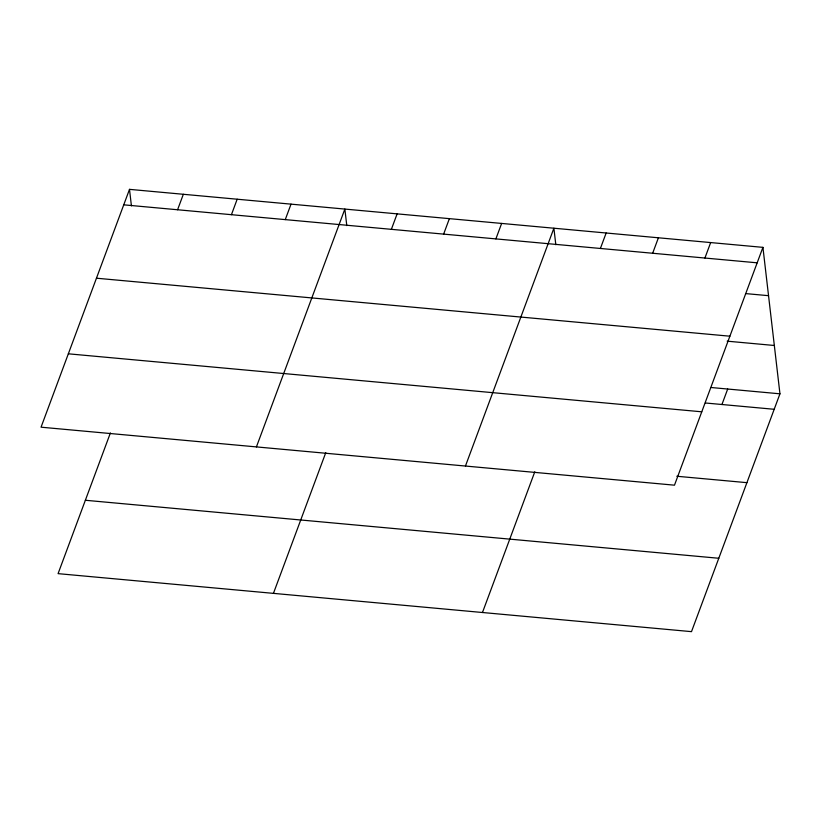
<?xml version="1.0" encoding="UTF-8"?>
<svg xmlns="http://www.w3.org/2000/svg" width="821" height="821" viewBox="0 0 821 821"><rect width="100%" height="100%" fill="white"/><g stroke="black" fill="none" stroke-linecap="round" stroke-linejoin="round"><path stroke-width="1.23" d="M129.502 189.353L41.05 427.187L674.482 485.18L762.925 247.357L129.502 189.353L131.422 205.886M177.582 209.755L183.34 194.279M110.404 432.934L58.075 573.643L691.498 631.647L779.95 393.813L762.925 247.357M231.43 214.692L237.177 199.216M285.267 219.618L291.024 204.142M256.419 446.901L344.861 209.078L346.79 225.611M391.371 229.336L397.118 213.86M273.434 593.367L325.773 452.658M443.627 234.118L449.385 218.643M495.884 238.901L501.641 223.425M465.445 466.041L553.898 228.217L555.817 244.75M600.397 248.476L606.155 233M482.471 612.507L534.799 471.798M652.654 253.258L658.411 237.782M704.911 258.04L710.668 242.564M721.936 404.507L727.693 389.031M123.745 204.829L757.178 262.823M745.601 293.59L768.548 295.683M96.457 278.206L729.89 336.2M727.17 341.167L774.336 345.487M711.119 387.512L779.95 393.813M705.372 402.988L774.193 409.289M68.338 353.81L701.77 411.803M676.802 476.252L746.905 482.666M85.363 500.266L718.796 558.27"/></g></svg>
